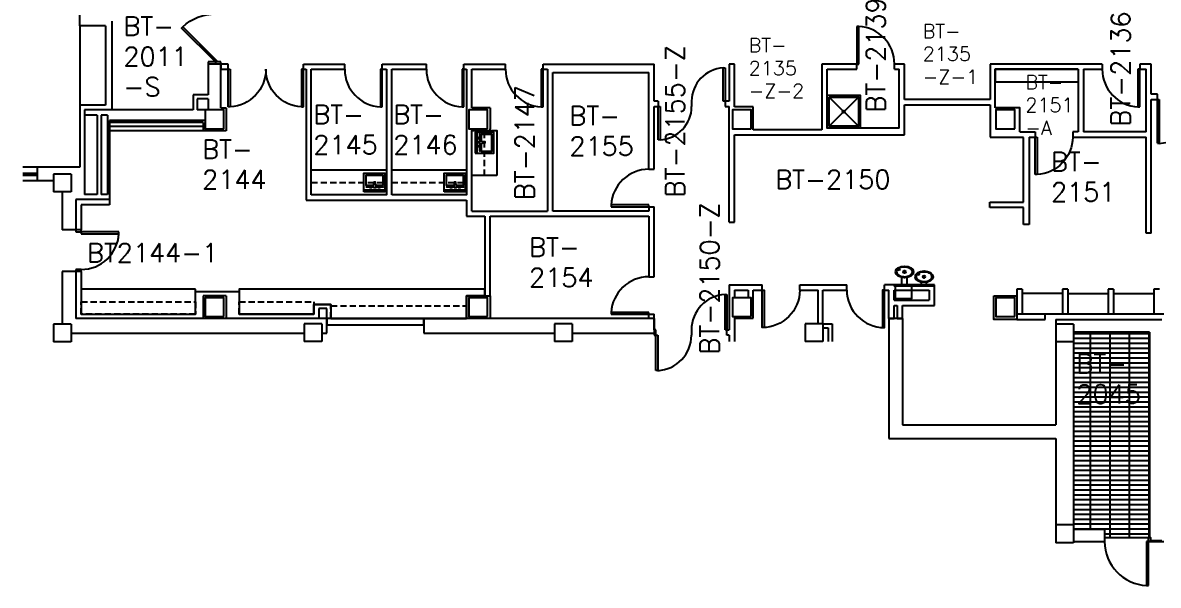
# Model space of a CAD drawing. Extents: x 2988 to 7122, y 18116 to 20102.
# Drawn here: x 2990 to 4077, y 18869 to 19409 of the extents above; entities that cross this region are included whole.
import ezdxf

# ---------------------------------------------------------------- set-up
doc = ezdxf.new("R2010")
doc.units = 0
doc.header["$LTSCALE"] = 48
doc.header["$MEASUREMENT"] = 0
doc.linetypes.add('HIDDEN2', pattern=[0.1875, 0.125, -0.0625])
doc.layers.get('0').update_dxf_attribs({"linetype": 'CONTINUOUS'})
for name, color, linetype in [('ARDOOR', 7, 'CONTINUOUS'), ('ARDOORNO', 4, 'CONTINUOUS'), ('ARROOMNO', 4, 'CONTINUOUS'), ('ARWALL', 7, 'CONTINUOUS'), ('COL', 14, 'CONTINUOUS'), ('EXWALL', 8, 'CONTINUOUS'), ('EXWINDOW', 8, 'CONTINUOUS'), ('MILL', 1, 'CONTINUOUS'), ('MPFIXTURE', 3, 'CONTINUOUS')]:
    doc.layers.add(name, color=color, linetype=linetype)
doc.styles.add('ROMANS', font='romans.shx', dxfattribs={"height": 18})

# ---------------------------------------------------------------- blocks, each defined once
blk = doc.blocks.new('COL2')
for p, q in [((-0.5, -0.5), (-0.5, 0.5)), ((-0.5, 0.5), (0.5, 0.5)), ((0.5, -0.5), (0.5, 0.5)), ((-0.5, -0.5), (0.5, -0.5))]:
    blk.add_line(p, q)
blk = doc.blocks.new('3-00-DR')
at = {"color": 0}
for p, q in [((0, 36), (0, 0)), ((1.8, 36), (0, 36)), ((1.8, 0), (1.8, 36)), ((0, 0), (1.8, 0))]:
    blk.add_line(p, q, dxfattribs=at)
blk.add_arc((-0.1, 0), 36.1, 0.049, 87.097, dxfattribs=at)
blk = doc.blocks.new('6-00-DRS')
at = {"color": 0}
for p, q in [((0, 36), (0, 0)), ((1.8, 36), (0, 36)), ((1.8, 0), (1.8, 36)), ((70.2, 0), (70.2, 36)), ((70.2, 36), (72, 36)), ((72, 36), (72, 0)), ((0, 0), (1.8, 0)), ((72, 0), (70.2, 0))]:
    blk.add_line(p, q, dxfattribs=at)
for centre, start, end in [((-0.1, 0), 0.049, 87.097), ((72.1, 0), 92.903, 179.951)]:
    blk.add_arc(centre, 36.1, start, end, dxfattribs=at)
blk = doc.blocks.new('HS-3-10-DR')
blk.add_lwpolyline([(4.2, -4.2), (-28.3, 28.3), (-29.5, 27), (3, -5.5)], close=True)
blk.add_arc((4.5, -4.3), 46.3, 137.3471, 179.9372)
blk = doc.blocks.new('3-06-DR')
at = {"color": 0}
for p, q in [((0, 42), (0, 0)), ((1.8, 42), (0, 42)), ((1.8, 0), (1.8, 42)), ((0, 0), (1.8, 0))]:
    blk.add_line(p, q, dxfattribs=at)
blk.add_arc((-0.1, 0), 42.1, 0.0359, 87.5264, dxfattribs=at)
blk = doc.blocks.new('A$C578E32A8')
at = {"color": 0}
for p, q in [((0, 0), (0, 42)), ((0, 42), (1.7, 42)), ((1.7, 42), (1.7, 0)), ((0, 0), (1.7, 0))]:
    blk.add_line(p, q, dxfattribs=at)
blk.add_arc((-0.1, 42), 42.1, 272.4736, 359.9641, dxfattribs=at)
blk = doc.blocks.new('A$C5D2F27CE')
at = {"color": 0}
for p, q in [((0, 0), (0, 32)), ((0, 32), (1.7, 32)), ((1.7, 32), (1.7, 0)), ((1.7, 0), (0, 0))]:
    blk.add_line(p, q, dxfattribs=at)
blk.add_arc((-0.1, 32), 32.1, 273.2872, 359.9334, dxfattribs=at)
blk = doc.blocks.new('A$C4BFD73B9')
at = {"layer": 'ARDOOR'}
blk.add_lwpolyline([(36, 36), (34.3, 36), (34.3, 0), (36, 0)], close=True, dxfattribs=at)
blk.add_arc((36, 36), 36, 180, 270, dxfattribs=at)
blk = doc.blocks.new('A$C1E5E5CD6')
at = {"layer": 'ARDOOR'}
blk.add_lwpolyline([(0, 36), (1.8, 36), (1.8, 0), (0, 0)], close=True, dxfattribs=at)
at = {"layer": 'ARDOOR', "extrusion": (0, 0, -1)}
blk.add_arc((0, 36), 36, 180, 270, dxfattribs=at)
blk = doc.blocks.new('A$C3A671A36')
at = {"color": 0}
for p, q in [((32.3, 0), (32.3, 34)), ((32.3, 34), (34, 34)), ((34, 34), (34, 0)), ((34, 0), (32.3, 0))]:
    blk.add_line(p, q, dxfattribs=at)
blk.add_arc((34.1, 0), 34.1, 93.0813, 179.945, dxfattribs=at)
blk = doc.blocks.new('A$C06F57B27')
at = {"color": 0}
for p, q in [((0, 0), (0, 34)), ((0, 34), (1.8, 34)), ((1.8, 34), (1.8, 0)), ((1.8, 0), (0, 0))]:
    blk.add_line(p, q, dxfattribs=at)
blk.add_arc((-0.1, 34), 34.1, 273.0813, 359.945, dxfattribs=at)
blk = doc.blocks.new('A$C40745C59')
at = {"layer": 'MPFIXTURE', "linetype": 'CONTINUOUS'}
blk.add_line((0, 2), (20, 2), dxfattribs=at)
blk.add_lwpolyline([(0, 0), (0, 18), (20, 18), (20, 0)], close=True, dxfattribs=at)
blk.add_lwpolyline([(9.3, 6), (2, 6), (2, 16), (18, 16), (18, 6), (11.2, 6)], dxfattribs=at)
at = {"layer": 'MPFIXTURE', "linetype": 'CONTINUOUS', "flags": 128}
blk.add_lwpolyline([(5.4, 3.7), (5.4, 4.4), (2.4, 4.4), (2.4, 4.9), (5.4, 4.9), (5.4, 5.7), (7.4, 5.7), (7.3, 3.7), (5.4, 3.7)], dxfattribs=at)
for points in [[(9.3, 3.7), (9.3, 5.7), (9.8, 8.7), (9.8, 9.7), (10.8, 9.7), (10.8, 8.7), (11.3, 5.7), (11.3, 3.7), (9.3, 3.7)], [(13.3, 3.7), (13.3, 5.7), (15.3, 5.7), (15.3, 4.9), (18.3, 4.9), (18.3, 4.4), (15.3, 4.4), (15.3, 3.7), (13.3, 3.7)]]:
    blk.add_lwpolyline(points, close=True, dxfattribs=at)
blk = doc.blocks.new('A$C44977347')
at = {"layer": 'MPFIXTURE', "linetype": 'CONTINUOUS'}
blk.add_line((0, 2), (20, 2), dxfattribs=at)
blk.add_lwpolyline([(0, 0), (0, 18), (20, 18), (20, 0)], close=True, dxfattribs=at)
blk.add_lwpolyline([(9.3, 6), (2, 6), (2, 16), (18, 16), (18, 6), (11.2, 6)], dxfattribs=at)
at = {"layer": 'MPFIXTURE', "linetype": 'CONTINUOUS', "flags": 128}
blk.add_lwpolyline([(5.4, 3.7), (5.4, 4.4), (2.4, 4.4), (2.4, 4.9), (5.4, 4.9), (5.4, 5.7), (7.4, 5.7), (7.3, 3.7), (5.4, 3.7)], dxfattribs=at)
for points in [[(9.3, 3.7), (9.3, 5.7), (9.8, 8.7), (9.8, 9.7), (10.8, 9.7), (10.8, 8.7), (11.3, 5.7), (11.3, 3.7), (9.3, 3.7)], [(13.3, 3.7), (13.3, 5.7), (15.3, 5.7), (15.3, 4.9), (18.3, 4.9), (18.3, 4.4), (15.3, 4.4), (15.3, 3.7), (13.3, 3.7)]]:
    blk.add_lwpolyline(points, close=True, dxfattribs=at)
blk = doc.blocks.new('A$C1F6D670B')
at = {"layer": 'MPFIXTURE', "linetype": 'CONTINUOUS'}
blk.add_line((2, 0), (2, 20), dxfattribs=at)
for points in [[(0, 0), (18, 0), (18, 20), (0, 20)], [(3.7, 13.3), (5.7, 13.3), (5.7, 15.3), (4.9, 15.3), (4.9, 18.3), (4.4, 18.3), (4.4, 15.3), (3.7, 15.3), (3.7, 13.3)], [(3.7, 9.3), (5.7, 9.3), (8.7, 9.8), (9.7, 9.8), (9.7, 10.8), (8.7, 10.8), (5.7, 11.3), (3.7, 11.3), (3.7, 9.3)]]:
    blk.add_lwpolyline(points, close=True, dxfattribs=at)
for points in [[(6, 9.3), (6, 2), (16, 2), (16, 18), (6, 18), (6, 11.2)], [(3.7, 5.4), (4.4, 5.4), (4.4, 2.4), (4.9, 2.4), (4.9, 5.4), (5.7, 5.4), (5.7, 7.4), (3.7, 7.3), (3.7, 5.4)]]:
    blk.add_lwpolyline(points, dxfattribs=at)
blk = doc.blocks.new('A$C0DF23A2B')
at = {"layer": 'MPFIXTURE', "linetype": 'CONTINUOUS'}
for p, q in [((3.5, 28.6), (3.4, 28.5)), ((3.4, 28.5), (3.4, 28.4)), ((3.4, 28.4), (3.4, 28.2)), ((3.4, 28.2), (3.5, 28.1)), ((3.6, 28.9), (3.5, 28.8)), ((3.5, 28.8), (3.5, 28.6)), ((3.5, 28.1), (3.5, 27.9)), ((3.5, 27.9), (3.6, 27.8)), ((3.8, 29), (3.6, 28.9)), ((3.7, 28.1), (3.6, 27.8)), ((3.6, 27.8), (4.9, 26.9)), ((4.4, 28.9), (3.7, 28.1)), ((3.9, 29.1), (3.8, 29)), ((4, 29.1), (3.9, 29.1)), ((4.2, 29.1), (4, 29.1)), ((4.2, 29.1), (4.3, 29.1)), ((4.3, 29.1), (4.5, 29.1)), ((4.7, 28.9), (4.4, 28.9)), ((4.5, 29.1), (4.6, 29)), ((4.6, 29), (4.7, 28.9)), ((4.7, 28.9), (5.6, 27.7)), ((5.6, 27.7), (4.9, 26.9)), ((22.3, 24.1), (22.2, 24)), ((22.2, 24), (22.2, 23.8)), ((22.2, 23.8), (22.2, 23.7)), ((22.2, 23.7), (22.2, 23.5)), ((22.2, 23.5), (22.2, 23.4)), ((22.2, 23.4), (22.3, 23.3)), ((22.4, 24.2), (22.3, 24.1)), ((22.3, 23.3), (22.4, 23.1)), ((22.5, 24.3), (22.4, 24.2)), ((23.1, 24.2), (22.4, 23.5)), ((22.4, 23.5), (22.4, 23.1)), ((22.4, 23.1), (23.6, 22.3)), ((22.6, 24.4), (22.5, 24.3)), ((22.8, 24.4), (22.6, 24.4)), ((22.9, 24.4), (22.8, 24.4)), ((22.9, 24.4), (23.1, 24.4)), ((23.1, 24.4), (23.2, 24.4)), ((23.4, 24.2), (23.1, 24.2)), ((23.2, 24.4), (23.3, 24.3)), ((23.3, 24.3), (23.4, 24.2)), ((23.4, 24.2), (24.3, 23)), ((24.3, 23), (23.6, 22.3))]:
    blk.add_line(p, q, dxfattribs=at)
at = {"layer": 'MPFIXTURE'}
for p, q in [((7.4, 13), (7.4, 20)), ((12.4, 13), (12.4, 20)), ((26.1, 13), (26.1, 15.4)), ((31.1, 13), (31.1, 15.4))]:
    blk.add_line(p, q, dxfattribs=at)
blk.add_lwpolyline([(38.5, 13), (0, 13), (0, 13), (0, 12), (38.5, 12)], close=True, dxfattribs=at)
blk.add_lwpolyline([(1, 12), (1, 0), (17, 0), (17, 12)], dxfattribs=at)
for centre, radius in [((9.9, 25.4), 1.17), ((9.9, 25.4), 0.925), ((28.6, 20.7), 1.17), ((28.6, 20.7), 0.925)]:
    blk.add_circle(centre, radius, dxfattribs=at)
for centre in [(9.9, 25.4), (28.6, 20.7)]:
    blk.add_ellipse(centre, major_axis=(-8.58, 0), ratio=0.652356, dxfattribs=at)
for points in [[(3.6, 27.9), (3.3, 27.7), (3.1, 27.5), (2.6, 26.8), (2.4, 26.4), (2.3, 25.8), (2.3, 25.6), (2.3, 25.4), (2.3, 25), (2.4, 24.5), (2.9, 23.6), (3.2, 23.2), (4.2, 22.4), (4.8, 22), (6.1, 21.4), (6.9, 21.1), (8.5, 20.8), (9.4, 20.8), (11.1, 20.8), (12, 21), (13.5, 21.4), (14.3, 21.6), (15.5, 22.3), (16.1, 22.7), (16.9, 23.6), (17.1, 24), (17.5, 24.9), (17.5, 25.4), (17.4, 26.2), (17.2, 26.7), (16.6, 27.6), (16.2, 28), (15.1, 28.8), (14.4, 29.1), (12.9, 29.6), (12.1, 29.8), (10.4, 30), (9.6, 30), (7.9, 29.9), (7.1, 29.7), (5.8, 29.3), (5.2, 29), (4.8, 28.8)], [(22.3, 23.2), (22.1, 23), (21.9, 22.8), (21.4, 22.1), (21.2, 21.7), (21.1, 21.1), (21, 20.9), (21, 20.7), (21, 20.3), (21.1, 19.8), (21.6, 18.9), (22, 18.5), (22.9, 17.7), (23.5, 17.3), (24.9, 16.7), (25.7, 16.5), (27.3, 16.2), (28.2, 16.1), (29.9, 16.1), (30.7, 16.3), (32.3, 16.7), (33, 16.9), (34.3, 17.6), (34.8, 18), (35.6, 18.9), (35.9, 19.3), (36.2, 20.2), (36.2, 20.7), (36.1, 21.5), (35.9, 22), (35.3, 22.9), (34.9, 23.3), (33.8, 24.1), (33.2, 24.4), (31.7, 24.9), (30.9, 25.1), (29.2, 25.3), (28.3, 25.3), (26.6, 25.2), (25.8, 25), (24.5, 24.6), (24, 24.3), (23.5, 24.1)]]:
    blk.add_open_spline(points, degree=3, knots=[5.662428, 5.662428, 5.662428, 5.662428, 5.829626, 5.829626, 6.153494, 6.153494, 6.283185, 6.283185, 6.283185, 6.607053, 6.607053, 6.930922, 6.930922, 7.25479, 7.25479, 7.578658, 7.578658, 7.902526, 7.902526, 8.226394, 8.226394, 8.550262, 8.550262, 8.87413, 8.87413, 9.197998, 9.197998, 9.521866, 9.521866, 9.845735, 9.845735, 10.169603, 10.169603, 10.493471, 10.493471, 10.817339, 10.817339, 11.141207, 11.141207, 11.465075, 11.465075, 11.703835, 11.703835, 11.703835, 11.703835], dxfattribs=at)
blk = doc.blocks.new('A$C442665EF')
at = {"layer": 'MPFIXTURE'}
for p, q in [((1.9, 29.8), (30, 1.8)), ((30, 29.8), (1.9, 1.8))]:
    blk.add_line(p, q, dxfattribs=at)
for points in [[(31.6, 0), (0, 0), (0, 31.6), (31.6, 31.6)], [(1.9, 29.8), (30, 29.8), (30, 1.8), (1.9, 1.8)]]:
    blk.add_lwpolyline(points, close=True, dxfattribs=at)
blk.add_circle((15.9, 15.8), 1.21, dxfattribs=at)
blk = doc.blocks.new('A$C750B0DF9')
at = {"color": 0}
for p, q in [((30.2, 0), (30.2, 32)), ((30.2, 32), (32, 32)), ((32, 32), (32, 0)), ((32, 0), (30.2, 0))]:
    blk.add_line(p, q, dxfattribs=at)
blk.add_arc((32.1, 0), 32.1, 93.2872, 179.9334, dxfattribs=at)

msp = doc.modelspace()

# ---------------------------------------------------------------- hatches: boundary and pattern name
at = {"layer": 'EXWALL'}
h = msp.add_hatch(dxfattribs=at)
h.set_pattern_fill('GRATE', color=256, scale=150, style=0)
h.paths.add_polyline_path([(4069, 19112.2), (3996.2, 19112.2), (3996.2, 18923.3), (4026, 18923.3), (4026.1, 18915.3), (4069, 18915.3)])
h.paths.add_polyline_path([(3997.9, 19068.4), (4054.1, 19068.4), (4054.1, 19095.4), (3997.9, 19095.4)], flags=24)
h.paths.add_polyline_path([(3997.1, 19039.2), (4069.5, 19039.2), (4069.5, 19066.2), (3997.1, 19066.2)], flags=9)

# ---------------------------------------------------------------- linework, layer by layer
for p, q in [((3671.5, 19125.5), (3689.5, 19125.5)), ((3666.5, 19109.2), (3666.5, 19109.2))]:
    msp.add_line(p, q)
at = {"layer": 'ARDOOR'}
for p, q in [((3630.5, 19333.5), (3630.5, 19328.5)), ((3630.3, 19114.2), (3630.3, 19109.2))]:
    msp.add_line(p, q, dxfattribs=at)
at = {"layer": 'ARWALL', "linetype": 'CONTINUOUS'}
for p, q in [((3167.5, 19369.2), (3167.5, 19339.7)), ((3179.5, 19369.2), (3167.5, 19369.2)), ((3179.5, 19371.2), (3174.5, 19371.2)), ((3174.5, 19371.2), (3174.5, 19369.2)), ((3179.5, 19369.2), (3179.5, 19371.2)), ((3179.5, 19327.2), (3179.5, 19369.2)), ((3179.5, 19369.2), (3179.5, 19364.2)), ((3186.7, 19369.2), (3179.5, 19369.2)), ((3179.5, 19364.2), (3186.7, 19364.2)), ((3258.7, 19369.2), (3298.2, 19369.2)), ((3258.7, 19364.2), (3261.2, 19364.2)), ((3261.2, 19364.2), (3261.2, 19238.7)), ((3266.2, 19364.2), (3298.2, 19364.2)), ((3266.2, 19244.2), (3266.2, 19364.2)), ((3334.2, 19369.2), (3376.4, 19369.2)), ((3334.2, 19364.2), (3338.2, 19364.2)), ((3338.2, 19364.2), (3338.2, 19243.7)), ((3343.2, 19243.7), (3343.2, 19364.2)), ((3343.2, 19364.2), (3376.4, 19364.2)), ((3412.4, 19369.2), (3452.2, 19369.2)), ((3412.4, 19364.2), (3415, 19364.2)), ((3415, 19364.2), (3415, 19243.7)), ((3420, 19364.2), (3452.2, 19364.2)), ((3420, 19327.2), (3420, 19364.2)), ((3488.2, 19369.2), (3594.5, 19369.2)), ((3488.2, 19364.2), (3492.5, 19364.2)), ((3492.5, 19364.2), (3492.5, 19228.2)), ((3497.5, 19361.2), (3589.5, 19361.2)), ((3497.5, 19228.2), (3497.5, 19361.2)), ((3589.5, 19268.3), (3589.5, 19361.2)), ((3594.5, 19333.5), (3594.5, 19369.2)), ((3671.5, 19369.2), (3666.5, 19369.2)), ((3666.5, 19369.2), (3666.5, 19333.5)), ((3671.5, 19328.2), (3671.5, 19369.2)), ((3755.3, 19369.2), (3755.3, 19306.2)), ((3788.8, 19369.2), (3755.3, 19369.2)), ((3760.3, 19307.7), (3760.3, 19364.2)), ((3760.3, 19364.2), (3788.8, 19364.2)), ((3834.3, 19369.2), (3824.8, 19369.2)), ((3824.8, 19364.2), (3829.3, 19364.2)), ((3829.3, 19307.7), (3829.3, 19364.2)), ((3834.3, 19335.2), (3834.3, 19369.2)), ((3916.3, 19369.2), (3916.3, 19335.2)), ((4023.8, 19369.2), (3916.3, 19369.2)), ((3921.3, 19364.2), (4000.8, 19364.2)), ((3921.3, 19327.2), (3921.3, 19364.2)), ((4005.8, 19364.2), (4023.8, 19364.2)), ((4070.8, 19369.2), (4059.8, 19369.2)), ((4059.8, 19364.2), (4065.8, 19364.2)), ((4065.8, 19304.2), (4065.8, 19364.2)), ((4070.8, 19340.2), (4070.8, 19369.2)), ((3167.5, 19339.7), (3153, 19339.7)), ((3153, 19339.7), (3153, 19325.2)), ((4076.7, 19340.2), (4070.8, 19340.2)), ((3167.5, 19335.7), (3157, 19335.7)), ((3157, 19335.7), (3157, 19325.2)), ((3167.5, 19335.7), (3167.5, 19325.2)), ((3598.5, 19333.5), (3594.5, 19333.5)), ((3666.5, 19333.5), (3662.5, 19333.5)), ((3916.3, 19335.2), (3834.3, 19335.2)), ((3834.3, 19301.2), (3834.3, 19330.2)), ((3834.3, 19330.2), (3916.3, 19330.2)), ((3916.3, 19330.2), (3916.3, 19299.2)), ((4070.8, 19207), (4070.8, 19335.2)), ((4070.8, 19335.2), (4076.7, 19335.2)), ((3049, 19325.2), (3049, 19244.2)), ((3049, 19320.2), (3049, 19244.2)), ((3061, 19320.2), (3049, 19320.2)), ((3057.2, 19320.2), (3049, 19320.2)), ((3049, 19320.2), (3049, 19244.2)), ((3061, 19320.2), (3061, 19244.2)), ((3061, 19320.2), (3061, 19244.2)), ((3065, 19320.2), (3065, 19246.2)), ((3065, 19320.2), (3065, 19244.2)), ((3071, 19320.2), (3065, 19320.2)), ((3071, 19320.2), (3071, 19244.2)), ((3153, 19325.2), (3075.1, 19325.2)), ((3164.5, 19325.2), (3157, 19325.2)), ((3179.5, 19327.2), (3184.5, 19327.2)), ((3184.5, 19327.2), (3184.5, 19305.2)), ((3594.5, 19268.3), (3594.5, 19328.5)), ((3594.5, 19328.5), (3598.5, 19328.5)), ((3662.5, 19328.5), (3666.5, 19328.5)), ((3666.5, 19217.5), (3666.5, 19328.5)), ((3689.5, 19328.2), (3671.5, 19328.2)), ((3689.5, 19306.2), (3689.5, 19328.2)), ((3071, 19315.2), (3071, 19246.2)), ((3164.5, 19315.2), (3073, 19315.2)), ((3073, 19315.2), (3073, 19313.2)), ((3162.5, 19313.2), (3073, 19313.2)), ((3073, 19313.2), (3073, 19234.2)), ((3162.5, 19313.2), (3162.5, 19305.2)), ((3437.5, 19305.5), (3437.5, 19307.2)), ((3829.3, 19307.7), (3760.3, 19307.7)), ((3184.5, 19305.2), (3162.5, 19305.2)), ((3420, 19228.2), (3420, 19305.5)), ((3420, 19305.5), (3437.5, 19305.5)), ((3671.5, 19217.5), (3671.5, 19301.2)), ((3671.5, 19301.2), (3834.3, 19301.2)), ((3755.3, 19306.2), (3689.5, 19306.2)), ((3945, 19304.2), (3959.5, 19304.2)), ((3953.7, 19299.2), (3959.5, 19299.2)), ((4000.8, 19304.2), (3995.5, 19304.2)), ((3995.5, 19299.2), (4065.8, 19299.2)), ((4065.8, 19304.2), (4005.8, 19304.2)), ((4065.8, 19207), (4065.8, 19299.2)), ((3061, 19244.2), (3049, 19244.2)), ((3057.2, 19244.2), (3049, 19244.2)), ((3057.2, 19244.2), (3049, 19244.2)), ((3057.2, 19244.2), (3049, 19244.2)), ((3071, 19244.2), (3065, 19244.2)), ((3338.2, 19243.7), (3266.2, 19243.7)), ((3415, 19243.7), (3343.2, 19243.7)), ((3040.7, 19239.2), (3040.7, 19210.2)), ((3040.7, 19239.2), (3040.7, 19210.2)), ((3073, 19239.2), (3040.7, 19239.2)), ((3057.2, 19239.2), (3040.7, 19239.2)), ((3040.7, 19239.2), (3040.7, 19210.2)), ((3073, 19234.2), (3045.7, 19234.2)), ((3045.7, 19234.2), (3045.7, 19210.2)), ((3045.7, 19234.2), (3045.7, 19210.2)), ((3057.2, 19234.2), (3045.7, 19234.2)), ((3261.2, 19238.7), (3415, 19238.7)), ((3415, 19238.7), (3415, 19223.2)), ((3589.5, 19232.3), (3589.5, 19228.2)), ((3594.5, 19165.2), (3594.5, 19232.3)), ((3415, 19223.2), (3432.5, 19223.2)), ((3420, 19228.2), (3492.5, 19228.2)), ((3432.5, 19223.2), (3432.5, 19147)), ((3437.5, 19223.2), (3589.5, 19223.2)), ((3437.5, 19147), (3437.5, 19223.2)), ((3589.5, 19228.2), (3497.5, 19228.2)), ((3589.5, 19223.2), (3589.5, 19165.2)), ((3666.5, 19217.5), (3671.5, 19217.5)), ((4070.8, 19207), (4070.8, 19212)), ((3040.7, 19170.2), (3040.7, 19125.2)), ((3040.7, 19170.2), (3040.7, 19125.2)), ((3040.7, 19170.2), (3040.7, 19125.2)), ((3045.7, 19170.2), (3045.7, 19129.2)), ((3045.7, 19170.2), (3045.7, 19129.2)), ((3666.5, 19157.5), (3698.1, 19157.5)), ((3666.5, 19157.5), (3666.5, 19114.2)), ((3734.1, 19157.5), (3779.1, 19157.5)), ((3863, 19157.5), (3815.1, 19157.5)), ((3863, 19137.7), (3863, 19157.5)), ((3184.5, 19147), (3162.5, 19147)), ((3162.5, 19147), (3162.5, 19129.2)), ((3162.5, 19147), (3162.5, 19125.2)), ((3184.5, 19147), (3162.5, 19147)), ((3184.5, 19147), (3184.5, 19129.2)), ((3184.5, 19147), (3184.5, 19125.2)), ((3415, 19147), (3437.5, 19147)), ((3432.5, 19147), (3437.5, 19147)), ((3437.5, 19147), (3437.5, 19125.2)), ((3671.5, 19152.5), (3684.5, 19152.5)), ((3671.5, 19152.5), (3671.5, 19145)), ((3684.5, 19152.5), (3684.5, 19145)), ((3689.5, 19152.5), (3698.1, 19152.5)), ((3689.5, 19125.5), (3689.5, 19152.5)), ((3734.1, 19152.5), (3751.8, 19152.5)), ((3756.2, 19152.5), (3779.1, 19152.5)), ((3756.2, 19120.2), (3756.2, 19152.5)), ((3815.1, 19152.5), (3819.5, 19152.5)), ((3819.5, 19125.2), (3819.5, 19152.5)), ((3824.5, 19142.7), (3824.5, 19152.5)), ((3824.5, 19152.5), (3858, 19152.5)), ((3858, 19152.5), (3858, 19142.7)), ((3285, 19138.7), (3268.5, 19138.7)), ((3285, 19138.7), (3268.5, 19138.7)), ((3268.5, 19138.7), (3268.5, 19129.2)), ((3285, 19138.7), (3268.5, 19138.7)), ((3268.5, 19138.7), (3268.5, 19129.2)), ((3273.5, 19134.7), (3273.5, 19125.2)), ((3281, 19134.7), (3273.5, 19134.7)), ((3281, 19134.7), (3273.5, 19134.7)), ((3273.5, 19134.7), (3273.5, 19125.2)), ((3281, 19134.7), (3273.5, 19134.7)), ((3273.5, 19134.7), (3273.5, 19125.2)), ((3281, 19125.2), (3281, 19134.7)), ((3281, 19125.2), (3281, 19134.7)), ((3824.5, 19142.7), (3858, 19142.7)), ((3824.5, 19125.2), (3824.5, 19137.7)), ((3824.5, 19137.7), (3827.5, 19137.7)), ((3827.5, 19137.7), (3827.5, 19125.2)), ((3832.5, 19137.7), (3863, 19137.7)), ((3832.5, 19125.2), (3832.5, 19137.7)), ((3281, 19125.2), (3040.7, 19125.2)), ((3281, 19125.2), (3040.7, 19125.2)), ((3045.7, 19129.2), (3155.3, 19129.2)), ((3268.5, 19129.2), (3197, 19129.2)), ((3374, 19125.2), (3281, 19125.2)), ((3281, 19125.2), (3281, 19119.2)), ((3594.5, 19125.2), (3374, 19125.2)), ((3374, 19119.2), (3374, 19125.2)), ((3589.5, 19125.2), (3589.5, 19129.2)), ((3594.5, 19114.2), (3594.5, 19129.2)), ((3594.5, 19125.2), (3594.5, 19111.2)), ((3942, 19129.2), (3942, 19124.2)), ((3969.2, 19129.2), (3942, 19129.2)), ((3942, 19124.2), (3969.2, 19124.2)), ((3969.2, 19124.2), (3969.2, 19129.2)), ((4030.5, 19129.2), (3969.2, 19129.2)), ((3979.3, 19124.2), (3979.3, 19119.7)), ((3979.3, 19124.2), (3979.3, 19119.7)), ((3979.3, 19124.2), (3979.3, 19119.7)), ((4082.7, 19129.2), (3987.7, 19129.2)), ((3281, 19119.2), (3374, 19119.2)), ((4069, 18911.3), (4082.7, 18911.3)), ((4070, 18912.3), (4081, 18912.3))]:
    msp.add_line(p, q, dxfattribs=at)
at = {"layer": 'ARWALL'}
for p, q in [((3186.7, 19364.2), (3186.7, 19369.2)), ((3258.7, 19364.2), (3258.7, 19369.2)), ((3298.2, 19364.2), (3298.2, 19369.2)), ((3334.2, 19364.2), (3334.2, 19369.2)), ((3376.4, 19364.2), (3376.4, 19369.2)), ((3412.4, 19364.2), (3412.4, 19369.2)), ((3452.2, 19364.2), (3452.2, 19369.2)), ((3488.2, 19364.2), (3488.2, 19369.2)), ((3788.8, 19364.2), (3788.8, 19369.2)), ((3824.8, 19364.2), (3824.8, 19369.2)), ((4000.8, 19364.2), (4000.8, 19304.2)), ((4005.8, 19364.2), (4005.8, 19304.2)), ((4023.8, 19369.2), (4023.8, 19364.2)), ((4059.8, 19369.2), (4059.8, 19364.2)), ((4076.7, 19335.2), (4076.7, 19340.2)), ((3598.5, 19333.5), (3598.5, 19328.5)), ((3662.5, 19333.5), (3662.5, 19328.5)), ((3162.5, 19309.2), (3073, 19309.2)), ((3162.5, 19305.2), (3073, 19305.2)), ((3948.5, 19298.8), (3916.3, 19298.8)), ((3948.5, 19236.8), (3948.5, 19298.8)), ((3953.7, 19299.2), (3953.7, 19215.3)), ((3959.5, 19304.2), (3959.5, 19299.2)), ((3995.5, 19304.2), (3995.5, 19299.2)), ((3589.5, 19268.3), (3594.5, 19268.3)), ((3589.5, 19232.3), (3594.5, 19232.3)), ((3916, 19231.7), (3916, 19236.8)), ((3916, 19236.8), (3948.5, 19236.8)), ((3948.5, 19231.7), (3916, 19231.7)), ((3948.5, 19215.3), (3948.5, 19231.7)), ((3045.7, 19210.2), (3027.7, 19210.2)), ((3040.7, 19210.2), (3040.7, 19208.2)), ((3045.7, 19208.2), (3045.7, 19210.2)), ((3953.7, 19215.3), (3948.5, 19215.3)), ((3040.7, 19208.2), (3045.7, 19208.2)), ((4070.8, 19207), (4065.8, 19207)), ((3045.7, 19170.2), (3027.7, 19170.2)), ((3045.7, 19172.2), (3040.7, 19172.2)), ((3040.7, 19172.2), (3040.7, 19170.2)), ((3045.7, 19170.2), (3045.7, 19172.2)), ((3589.5, 19165.2), (3594.5, 19165.2)), ((3698.1, 19152.5), (3698.1, 19157.5)), ((3734.1, 19152.5), (3734.1, 19157.5)), ((3779.1, 19152.5), (3779.1, 19157.5)), ((3815.1, 19152.5), (3815.1, 19157.5)), ((3155.3, 19129.2), (3155.3, 19151.2)), ((3155.3, 19151.2), (3197, 19151.2)), ((3155.3, 19129.2), (3155.3, 19151.2)), ((3197, 19151.2), (3197, 19129.2)), ((3751.8, 19120.2), (3751.8, 19152.5)), ((3285, 19138.7), (3285, 19125.2)), ((3589.5, 19129.2), (3594.5, 19129.2)), ((3671.5, 19127), (3671.5, 19103.2)), ((3596.3, 19114.2), (3594.5, 19114.2)), ((3594.5, 19114.2), (3594.5, 19109.2)), ((3596.3, 19109.2), (3596.3, 19114.2)), ((3664.3, 19114.2), (3666.5, 19114.2)), ((3664.3, 19109.2), (3664.3, 19114.2)), ((3756.2, 19120.2), (3765.2, 19120.2)), ((3756.2, 19116.2), (3761.2, 19116.2)), ((3761.2, 19116.2), (3761.2, 19103.2)), ((3765.2, 19120.2), (3765.2, 19103.2)), ((3594.5, 19109.2), (3596.3, 19109.2)), ((3666.5, 19109.2), (3664.3, 19109.2)), ((3666.5, 19109.2), (3666.5, 19103.2))]:
    msp.add_line(p, q, dxfattribs=at)
at = {"layer": 'ARWALL', "linetype": 'CONTINUOUS'}
for points in [[(3415, 19327.2), (3415, 19327.2), (3415, 19305.5)], [(3437.5, 19327.2), (3420, 19327.2)], [(3437.5, 19327.2), (3437.5, 19307.2)], [(3945, 19304.2), (3945, 19327.2), (3921.3, 19327.2)], [(3432.5, 19147), (3415, 19147), (3415, 19125.2)]]:
    msp.add_lwpolyline(points, dxfattribs=at)
msp.add_lwpolyline([(3920, 19147), (3942, 19147), (3942, 19124.2), (3920, 19124.2)], close=True, dxfattribs=at)
at = {"layer": 'ARWALL'}
msp.add_lwpolyline([(4068, 18911.3), (4068, 18915.3), (4070, 18915.3), (4070, 18915.3), (4070, 18911.3), (4068, 18911.3), (4070, 18911.3)], dxfattribs=at)
at = {"layer": 'COL', "linetype": 'CONTINUOUS'}
for points in [[(3182.5, 19307.2), (3182.5, 19325.2), (3164.5, 19325.2), (3164.5, 19307.2), (3182.5, 19307.2)], [(3435, 19307.2), (3435, 19325.2), (3417, 19325.2), (3417, 19307.2), (3435, 19307.2)], [(3687.5, 19307.2), (3687.5, 19325.2), (3669.5, 19325.2), (3669.5, 19307.2), (3687.5, 19307.2)], [(3940, 19307.2), (3940, 19325.2), (3922, 19325.2), (3922, 19307.2), (3940, 19307.2)], [(3182.5, 19127), (3182.5, 19145), (3164.5, 19145), (3164.5, 19127), (3182.5, 19127)], [(3435, 19127), (3435, 19145), (3417, 19145), (3417, 19127), (3435, 19127)], [(3687.5, 19127), (3687.5, 19145), (3669.5, 19145), (3669.5, 19127), (3687.5, 19127)], [(3687.5, 19127), (3687.5, 19145), (3669.5, 19145), (3669.5, 19127), (3687.5, 19127)], [(3940, 19127), (3940, 19145), (3922, 19145), (3922, 19127), (3940, 19127)]]:
    msp.add_lwpolyline(points, dxfattribs=at)
at = {"layer": 'EXWALL'}
for p, q in [((3044.5, 19405.7), (3044.5, 19558.2)), ((3069.1, 19405.7), (3044.5, 19405.7)), ((3044.5, 19405.7), (3044.5, 19329.7)), ((3069.1, 19405.7), (3069.1, 19329.7)), ((3075.1, 19410.2), (3075.1, 19325.2)), ((3167.5, 19371.2), (3167.5, 19339.7)), ((3179.5, 19371.2), (3167.5, 19371.2)), ((3179.5, 19327.2), (3179.5, 19371.2)), ((3167.5, 19339.7), (3153, 19339.7)), ((3153, 19339.7), (3153, 19325.2)), ((3044.5, 19329.7), (3044.5, 19270.2)), ((3069.1, 19329.7), (3044.5, 19329.7)), ((3044.5, 19329.7), (3044.5, 19270.2)), ((3167.5, 19335.7), (3157, 19335.7)), ((3157, 19335.7), (3157, 19325.2)), ((3167.5, 19335.7), (3167.5, 19325.2)), ((3049, 19325.2), (3049, 19244.2)), ((3075.1, 19325.2), (3049, 19325.2)), ((3049, 19320.2), (3049, 19244.2)), ((3061, 19320.2), (3049, 19320.2)), ((3061, 19320.2), (3061, 19244.2)), ((3061, 19320.2), (3061, 19244.2)), ((3065, 19320.2), (3065, 19246.2)), ((3065, 19320.2), (3065, 19244.2)), ((3071, 19320.2), (3065, 19320.2)), ((3071, 19320.2), (3071, 19244.2)), ((3153, 19325.2), (3075.1, 19325.2)), ((3164.5, 19325.2), (3157, 19325.2)), ((3071, 19315.2), (3071, 19246.2)), ((3164.5, 19315.2), (3073, 19315.2)), ((3073, 19315.2), (3073, 19313.2)), ((3044.5, 19270.2), (2989.8, 19270.2)), ((3044.5, 19270.2), (2989.8, 19270.2)), ((3044.5, 19270.2), (3022.5, 19270.2)), ((3044.5, 19270.2), (3022.5, 19270.2)), ((3019.2, 19257.2), (2989.8, 19257.2)), ((3019.2, 19257.2), (2989.8, 19257.2)), ((3027.7, 19246.7), (3027.7, 19210.2)), ((3061, 19244.2), (3049, 19244.2)), ((3071, 19244.2), (3065, 19244.2)), ((3040.7, 19239.2), (3040.7, 19210.2)), ((3040.7, 19239.2), (3040.7, 19210.2)), ((3073, 19239.2), (3040.7, 19239.2)), ((3027.7, 19170.2), (3027.7, 19119.7)), ((3040.7, 19170.2), (3040.7, 19125.2)), ((3040.7, 19170.2), (3040.7, 19125.2)), ((3281, 19111.2), (3281, 19125.2)), ((3374, 19125.2), (3374, 19111.2)), ((3594.5, 19125.2), (3594.5, 19111.2)), ((3819.5, 19125.2), (3819.5, 19010.2)), ((3832.5, 19125.2), (3819.5, 19125.2)), ((3819.5, 19125.2), (3824.5, 19125.2)), ((3827.5, 19125.2), (3832.5, 19125.2)), ((3832.5, 19125.2), (3832.5, 19023.2)), ((3832.5, 19125.2), (3832.5, 19023.2)), ((3979.3, 19124.2), (3979.3, 19119.7)), ((3979.3, 19124.2), (3979.3, 19119.7)), ((3036.2, 19111.2), (3259.2, 19111.2)), ((3276.2, 19111.2), (3281, 19111.2)), ((3374, 19111.2), (3499.2, 19111.2)), ((3516.2, 19111.2), (3594.5, 19111.2)), ((4069, 19112.2), (4069, 18923.3)), ((4069, 19112.2), (4069, 18915.3)), ((3979.3, 19102.7), (3979.3, 19023.2)), ((3979.3, 19102.7), (3979.3, 19023.2)), ((3979.3, 19100.7), (3979.3, 19023.2)), ((3979.3, 19100.7), (3979.3, 19023.2)), ((3996.2, 19102.7), (3996.2, 18927.2)), ((3819.5, 19099.2), (3819.5, 19010.2)), ((3832.5, 19023.2), (3979.3, 19023.2)), ((3832.5, 19023.2), (3979.3, 19023.2)), ((3819.5, 19010.2), (3979.3, 19010.2)), ((3819.5, 19010.2), (3979.3, 19010.2)), ((3819.5, 19010.2), (3979.3, 19010.2)), ((3979.3, 19010.2), (3979.3, 18927.2)), ((3979.3, 19010.2), (3979.3, 18927.2)), ((3996.2, 18911.3), (4026, 18911.3))]:
    msp.add_line(p, q, dxfattribs=at)
at = {"layer": 'EXWALL', "linetype": 'CONTINUOUS'}
for p, q in [((3281, 19125.2), (3040.7, 19125.2)), ((3594.5, 19125.2), (3374, 19125.2)), ((3979.3, 19124.2), (4081, 19124.2)), ((3979.3, 19124.2), (4030.5, 19124.2)), ((3979.3, 19124.2), (4081, 19124.2)), ((3996.2, 19112.2), (4069, 19112.2)), ((3996.2, 19112.2), (4030.5, 19112.2)), ((3996.2, 18923.3), (4026, 18923.3)), ((3996.2, 18923.3), (4026, 18923.3)), ((4026, 18923.3), (4026, 18911.3)), ((4026, 18923.3), (4026, 18911.3)), ((3996.2, 18911.3), (4026, 18911.3)), ((3996.2, 18911.3), (4026, 18911.3)), ((4069, 18911.3), (4081, 18911.3))]:
    msp.add_line(p, q, dxfattribs=at)
at = {"layer": 'EXWALL'}
msp.add_lwpolyline([(4069, 19112.2), (3996.2, 19112.2), (3996.2, 18923.3), (4026, 18923.3), (4026.1, 18915.3), (4069, 18915.3), (4069, 19112.2)], dxfattribs=at)
at = {"layer": 'EXWINDOW'}
for p, q in [((2989.8, 19264.7), (3001.7, 19264.7)), ((3001.7, 19264.7), (3003.7, 19264.7)), ((3001.7, 19264.7), (3001.7, 19262.7)), ((3003.7, 19270.2), (3003.7, 19257.2)), ((2989.8, 19262.7), (3001.7, 19262.7)), ((3001.7, 19262.7), (3003.7, 19262.7))]:
    msp.add_line(p, q, dxfattribs=at)
at = {"layer": 'MILL'}
for p, q in [((3942, 19153.2), (3942, 19129.2)), ((3947.2, 19153.2), (3942, 19153.2)), ((3947.2, 19153.2), (3947.2, 19129.2)), ((3985.6, 19149.2), (3947.2, 19149.2)), ((3985.6, 19153.2), (3985.6, 19129.2)), ((3990.8, 19153.2), (3985.6, 19153.2)), ((3990.8, 19153.2), (3990.8, 19129.2)), ((3990.8, 19149.2), (4029.5, 19149.2)), ((4029.5, 19153.2), (4029.5, 19129.2)), ((4034.7, 19153.2), (4029.5, 19153.2)), ((4034.7, 19153.2), (4034.7, 19129.2)), ((4034.7, 19149.2), (4073.2, 19149.2)), ((4078.5, 19153.2), (4073.2, 19153.2)), ((4073.2, 19153.2), (4073.2, 19129.2))]:
    msp.add_line(p, q, dxfattribs=at)
msp.add_lwpolyline([(4000.8, 19364.2), (3921.3, 19364.2), (3921.3, 19352.2), (4000.8, 19352.2)], dxfattribs=at)
for points in [[(3443.9, 19262.2), (3420, 19262.2), (3420, 19305.5), (3443.9, 19305.5)], [(3266.2, 19243.7), (3266.2, 19267.7), (3338.2, 19267.7), (3338.2, 19243.7)], [(3343.2, 19243.7), (3343.2, 19267.7), (3415, 19267.7), (3415, 19243.7)], [(3155.3, 19153.2), (3045.7, 19153.2), (3045.7, 19129.2), (3155.3, 19129.2)], [(3415, 19153.2), (3197, 19153.2), (3197, 19129.2), (3268.5, 19129.2), (3268.5, 19138.7), (3285, 19138.7), (3285, 19125.2), (3415, 19125.2), (3415, 19147), (3432.5, 19147), (3432.5, 19153.2)]]:
    msp.add_lwpolyline(points, close=True, dxfattribs=at)
at = {"layer": 'MILL', "linetype": 'HIDDEN2'}
for points in [[(3443.9, 19262.2), (3432, 19262.2), (3432, 19305.5), (3443.9, 19305.5)], [(3266.2, 19255.7), (3338.2, 19255.7), (3338.2, 19243.7), (3266.2, 19243.7)], [(3343.2, 19255.7), (3415, 19255.7), (3415, 19243.7), (3343.2, 19243.7)], [(3045.7, 19141.2), (3155.3, 19141.2), (3155.3, 19129.2), (3045.7, 19129.2)], [(3197, 19141.2), (3268.5, 19141.2), (3268.5, 19129.2), (3197, 19129.2)], [(3285, 19137.2), (3415, 19137.2), (3415, 19125.2), (3285, 19125.2)]]:
    msp.add_lwpolyline(points, close=True, dxfattribs=at)

# ---------------------------------------------------------------- block references
at = {"layer": 'ARDOOR', "xscale": -1}
for name, p, rotation in [('HS-3-10-DR', (3170.2, 19375.4), 90), ('6-00-DRS', (3186.7, 19364.2), 180), ('3-00-DR', (3959.5, 19299.2), 180)]:
    msp.add_blockref(name, p, dxfattribs=dict(at, rotation=rotation))
at = {"layer": 'ARDOOR'}
for name, p in [('3-00-DR', (3788.8, 19369.2)), ('A$C750B0DF9', (3630.5, 19333.5)), ('A$C578E32A8', (4076.7, 19293.2)), ('A$C5D2F27CE', (3598.5, 19296.5)), ('A$C3A671A36', (3630.3, 19114.2)), ('A$C1E5E5CD6', (3698.1, 19116.5)), ('A$C4BFD73B9', (3779.1, 19116.5)), ('A$C06F57B27', (3596.3, 19075.2))]:
    msp.add_blockref(name, p, dxfattribs=at)
for name, p, rotation in [('3-00-DR', (3334.2, 19364.2), 180), ('3-00-DR', (3412.4, 19364.2), 180), ('3-00-DR', (3488.2, 19364.2), 180), ('3-00-DR', (4059.8, 19364.2), 180), ('3-00-DR', (3589.5, 19232.3), 90), ('3-00-DR', (3045.7, 19208.2), 270), ('3-00-DR', (3589.5, 19129.2), 90), ('3-06-DR', (4068, 18911.3), 180)]:
    msp.add_blockref(name, p, dxfattribs=dict(at, rotation=rotation))
at = {"layer": 'COL', "xscale": 17, "yscale": 17, "zscale": 16, "rotation": 180}
for p in [(3027.7, 19255.2), (3027.7, 19111.2), (3267.7, 19111.7), (3507.7, 19111.7), (3747.7, 19111.7), (3987.7, 19111.2), (3987.7, 18918.7), (3987.7, 18918.7)]:
    msp.add_blockref('COL2', p, dxfattribs=at)
at = {"layer": 'MPFIXTURE'}
for name, p in [('A$C442665EF', (3760.3, 19307.7)), ('A$C1F6D670B', (3423, 19283.7)), ('A$C40745C59', (3316.6, 19246.7)), ('A$C44977347', (3393.6, 19246.7)), ('A$C0DF23A2B', (3824.5, 19144.5))]:
    msp.add_blockref(name, p, dxfattribs=at)

# ---------------------------------------------------------------- texts
at = {"layer": 'ARDOORNO', "style": 'ROMANS'}
msp.add_text('BT2144-1', height=18, dxfattribs=at).set_placement((3051.3, 19179.2))
at = {"layer": 'ARROOMNO', "style": 'ROMANS'}
for s, p in [('BT-2139', (3815.9, 19322.8)), ('BT-2136', (4050.4, 19309.3)), ('BT-2155-Z', (3623.7, 19241.5)), ('BT-2147', (3479.6, 19238.8)), ('BT-2150-Z', (3656.7, 19090.8))]:
    msp.add_text(s, height=18, rotation=90, dxfattribs=at).set_placement(p)
for s, height, p in [('BT-', 18, (3086.2, 19396.6)), ('BT-', 13.5, (3851.8, 19394)), ('BT-', 13.5, (3685.1, 19380.5)), ('2011', 18, (3086.2, 19367.4)), ('2135', 13.5, (3851.8, 19372.2)), ('2135', 13.5, (3685.1, 19358.6)), ('-Z-1', 13.5, (3851.8, 19350.3)), ('-S', 18, (3086.2, 19338.3)), ('BT-', 13.5, (3950.1, 19345.1)), ('-Z-2', 13.5, (3685.1, 19336.8)), ('BT-', 18, (3268.1, 19311.9)), ('BT-', 18, (3344.7, 19311.9)), ('BT-', 18, (3513.4, 19310.7)), ('2151', 13.5, (3950.1, 19323.2)), ('-A', 13.5, (3950.1, 19301.3)), ('BT-', 18, (3161.6, 19278.5)), ('2145', 18, (3268.1, 19282.8)), ('2146', 18, (3344.7, 19282.8)), ('2155', 18, (3513.4, 19281.5)), ('BT-', 18, (3974.7, 19266.6)), ('2144', 18, (3161.6, 19249.4)), ('BT-2150', 18, (3710.6, 19249.6)), ('2151', 18, (3974.7, 19237.5)), ('BT-', 18, (3474.8, 19184.6)), ('2154', 18, (3474.8, 19155.5)), ('BT-', 18, (3999, 19072.9)), ('2045', 18, (3999, 19043.7))]:
    msp.add_text(s, height=height, dxfattribs=at).set_placement(p)

doc.saveas('drawing.dxf')
